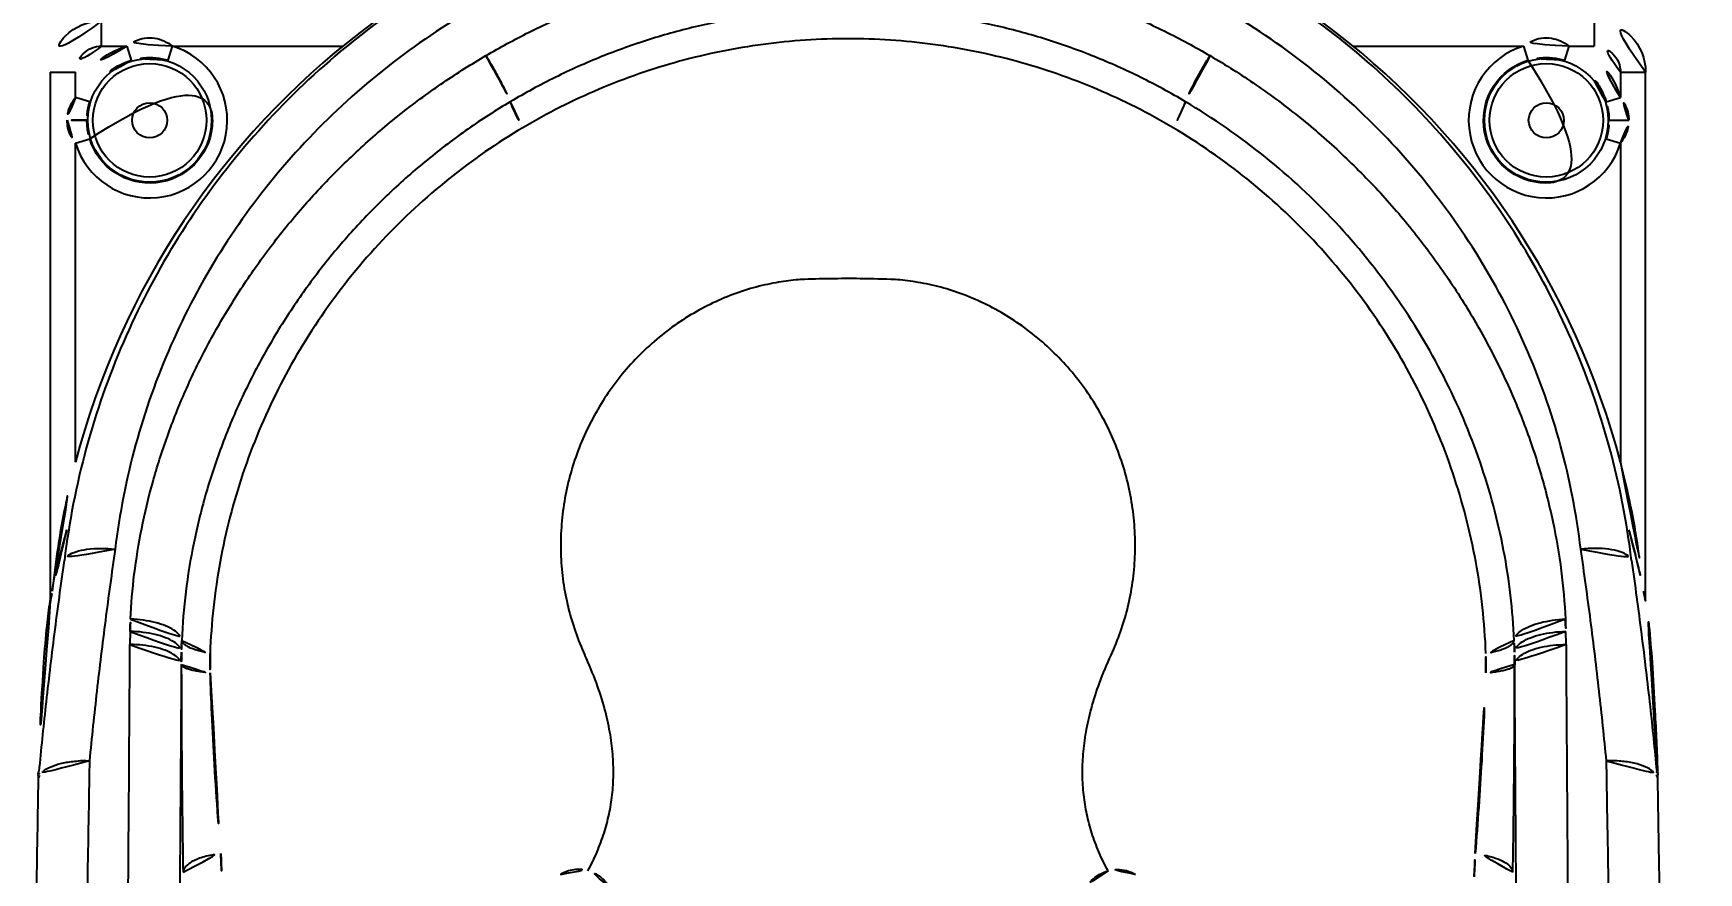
# Model space of a CAD drawing. Extents: x 16296660632 to 16296668616, y -37409619871 to -37409616241.
# Drawn here: x 16296666153.9 to 16296666478.2, y -37409617538.4 to -37409617374.9 of the extents above; entities that cross this region are included whole.
import ezdxf

# ---------------------------------------------------------------- set-up
doc = ezdxf.new("R2010")
doc.units = 0
doc.header["$LTSCALE"] = 10
doc.header["$MEASUREMENT"] = 0
doc.header["$PDMODE"] = 3
doc.header["$PDSIZE"] = -10
doc.layers.get('0').update_dxf_attribs({"linetype": 'CONTINUOUS'})
doc.layers.get('DEFPOINTS').update_dxf_attribs({"linetype": 'CONTINUOUS'})
doc.styles.get("Standard").update_dxf_attribs({"font": 'SYMBOL'})
doc.dimstyles.new('100hyun', dxfattribs={"dimtxt": 30, "dimasz": 20, "dimexe": 2, "dimexo": 10, "dimgap": 10, "dimtad": 1, "dimdec": 0, "dimrnd": 5, "dimtxsty": 'Standard', "dimcen": 2.5, "dimclrd": 5, "dimclre": 5, "dimadec": 0, "dimazin": 0, "dimtfac": 1, "dimtdec": 0, "dimtmove": 0, "dimatfit": 3, "dimfxl": 1.25, "dimlwd": 15, "dimlwe": 15, "dimarcsym": 0})

# ---------------------------------------------------------------- blocks, each defined once
blk = doc.blocks.new('*D15')
at = {"color": 5, "lineweight": 15, "transparency": 16777216}
for p, q in [((16296666322.53291, -37409617342.59803), (16296666754.99883, -37409617342.59803)), ((16296666752.99883, -37409617362.59803), (16296666752.99883, -37409618127.84608)), ((16296666742.99883, -37409618147.84608), (16296666750.99883, -37409618147.84608))]:
    blk.add_line(p, q, dxfattribs=at)
at = {"color": 5, "transparency": 16777216}
for points in [[(16296666749.6655, -37409617362.59803), (16296666756.33216, -37409617362.59803), (16296666752.99883, -37409617342.59803)], [(16296666749.6655, -37409618127.84608), (16296666756.33216, -37409618127.84608), (16296666752.99883, -37409618147.84608)]]:
    blk.add_solid(points, dxfattribs=at)
at = {"layer": 'DEFPOINTS', "color": 0, "transparency": 16777216}
for p in [(16296666312.53291, -37409617342.59803), (16296666752.99883, -37409618147.84608), (16296666752.99883, -37409618147.84608)]:
    blk.add_point(p, dxfattribs=at)
at = {"color": 0, "lineweight": 0, "transparency": 16777216, "insert": (16296666723.12759, -37409617745.22206), "char_height": 30, "attachment_point": 5, "rotation": 90}
blk.add_mtext('{\\f나눔고딕|b0|i0|c129|p50;805 이상}', dxfattribs=at)

msp = doc.modelspace()

# ---------------------------------------------------------------- linework, layer by layer
at = {"linetype": 'Continuous'}
for p, q in [((16296666167.179609, -37409617377.422943), (16296666167.179609, -37409617372.522926)), ((16296666457.88525, -37409617372.522926), (16296666457.88525, -37409617377.422943)), ((16296666167.17993, -37409617377.422943), (16296666172.084801, -37409617377.422943)), ((16296666172.0844, -37409617377.423111), (16296666172.93638, -37409617380.190781)), ((16296666180.128481, -37409617380.190781), (16296666180.980511, -37409617377.422943)), ((16296666180.980511, -37409617377.422943), (16296666214.14786, -37409617377.422943)), ((16296666410.91699, -37409617377.422943), (16296666444.084339, -37409617377.422943)), ((16296666444.084339, -37409617377.422943), (16296666444.93638, -37409617380.190788)), ((16296666452.128481, -37409617380.190788), (16296666452.980459, -37409617377.423103)), ((16296666452.98008, -37409617377.422943), (16296666457.885071, -37409617377.422943)), ((16296666157.18272, -37409617382.519829), (16296666157.18272, -37409617485.506607)), ((16296666157.18272, -37409617382.519829), (16296666162.08272, -37409617382.519829)), ((16296666162.082701, -37409617387.425079), (16296666162.082701, -37409617382.520233)), ((16296666462.982121, -37409617382.519859), (16296666462.982121, -37409617387.424889)), ((16296666462.98214, -37409617382.519829), (16296666467.882139, -37409617382.519829)), ((16296666467.882139, -37409617485.505608), (16296666467.882139, -37409617382.519829)), ((16296666164.850571, -37409617388.276604), (16296666162.082899, -37409617387.424606)), ((16296666460.214291, -37409617388.276581), (16296666462.98197, -37409617387.424629)), ((16296666460.74931, -37409617391.872643), (16296666464.60701, -37409617391.872643)), ((16296666162.08271, -37409617396.320717), (16296666164.850571, -37409617395.468689)), ((16296666162.082741, -37409617458.470299), (16296666162.082741, -37409617396.320778)), ((16296666460.214291, -37409617395.468697), (16296666462.98214, -37409617396.320732)), ((16296666462.98214, -37409617396.320732), (16296666462.98214, -37409617458.47036)), ((16296666172.722679, -37409617491.410767), (16296666172.684469, -37409617493.965858)), ((16296666452.38039, -37409617493.965858), (16296666452.34218, -37409617491.410767)), ((16296666182.680901, -37409617497.872131), (16296666182.697651, -37409617497.872131)), ((16296666442.36721, -37409617497.872063), (16296666442.383989, -37409617497.872063))]:
    msp.add_line(p, q, dxfattribs=at)
for centre, radius in [((16296666176.532431, -37409617391.872643), 12.049665), ((16296666176.532431, -37409617391.872643), 11.050978), ((16296666448.532431, -37409617391.872643), 12.049665), ((16296666448.532431, -37409617391.872643), 11.050978), ((16296666176.532431, -37409617391.872643), 3.431373), ((16296666448.532431, -37409617391.872643), 3.431373)]:
    msp.add_circle(centre, radius, dxfattribs=at)
for centre, radius, start, end in [((16296666312.532431, -37409617497.872643), 155.523812, 14.67579659, 165.32420341), ((16296666167.177759, -37409617382.51796), 9.994697, 89.98939955, 180.01049117), ((16296666457.88711, -37409617382.517967), 9.994697, 359.98950883, 90.01070974), ((16296666176.532431, -37409617391.872643), 15.118852, 197.11031368, 72.88992737), ((16296666176.532431, -37409617391.872643), 15.118664, 107.10837733, 162.89196816), ((16296666167.17808, -37409617382.51828), 5.095185, 89.97912694, 180.0218566), ((16296666448.532431, -37409617391.872643), 15.118852, 107.11007263, 342.89013626), ((16296666448.532431, -37409617391.872643), 15.118671, 17.10893171, 72.89151822), ((16296666457.886801, -37409617382.518303), 5.095177, 359.98251472, 90.0193431), ((16296666176.532431, -37409617391.872643), 12.222826, 107.10869067, 162.89196816), ((16296666176.532431, -37409617391.872643), 12.222826, 197.10848178, 72.89065849), ((16296666448.532431, -37409617391.872643), 12.222826, 107.10889956, 342.89148607), ((16296666448.532431, -37409617391.872643), 12.222826, 17.10848178, 72.89120488)]:
    msp.add_arc(centre, radius, start, end, dxfattribs=at)
for points, start_tangent, end_tangent in [([(16296666465.132021, -37409617477.571983), (16296666460.84272, -37409617455.593857), (16296666453.43173, -37409617434.587479), (16296666443.071119, -37409617414.920723), (16296666429.77932, -37409617396.735931), (16296666413.71105, -37409617380.471977), (16296666395.993299, -37409617367.15094), (16296666376.148529, -37409617356.335907), (16296666355.01243, -37409617348.565277), (16296666333.092831, -37409617343.974854), (16296666310.80405, -37409617342.607697), (16296666288.63612, -37409617344.460854), (16296666266.90781, -37409617349.503014), (16296666246.068439, -37409617357.661682), (16296666226.74155, -37409617368.682747), (16296666209.545799, -37409617382.073021), (16296666194.134279, -37409617398.105743), (16296666181.38625, -37409617415.90316), (16296666171.41799, -37409617435.081863), (16296666164.191401, -37409617455.706871), (16296666159.932949, -37409617477.571007)], (-0.1190130325, 0.9928926921), (-0.1190193249, -0.9928919379)), ([(16296666455.25279, -37409617475.407562), (16296666451.306669, -37409617455.171494), (16296666444.44821, -37409617435.808403), (16296666434.84762, -37409617417.683731), (16296666422.761669, -37409617401.195824), (16296666408.273741, -37409617386.475121), (16296666391.69433, -37409617373.916031), (16296666373.41114, -37409617363.845833), (16296666353.812771, -37409617356.491379), (16296666333.356609, -37409617352.024872), (16296666312.45759, -37409617350.532539), (16296666291.57365, -37409617352.044327), (16296666271.16074, -37409617356.518356), (16296666251.62604, -37409617363.858566), (16296666233.408199, -37409617373.891579), (16296666216.878429, -37409617386.398468), (16296666202.4118, -37409617401.068237), (16296666190.31826, -37409617417.522858), (16296666180.68729, -37409617435.647858), (16296666173.788309, -37409617455.061432), (16296666169.81218, -37409617475.406631)], (-0.1196576432, 0.9928152136), (-0.1200410116, -0.9927689336)), ([(16296666242.01339, -37409617379.277351), (16296666250.417379, -37409617374.729446), (16296666259.140961, -37409617370.745613), (16296666268.503771, -37409617367.235008), (16296666278.021379, -37409617364.421257), (16296666287.636339, -37409617362.306976), (16296666297.19471, -37409617360.900307), (16296666307.046579, -37409617360.155182), (16296666316.987949, -37409617360.118111), (16296666326.84387, -37409617360.789543), (16296666336.725189, -37409617362.180168), (16296666346.398279, -37409617364.256866), (16296666355.93787, -37409617367.02803), (16296666365.112, -37409617370.410713), (16296666374.25325, -37409617374.53373), (16296666383.051479, -37409617379.277359)], (0.8628918431, 0.5053886298), (0.8629018723, -0.5053715057)), ([(16296666378.29384, -37409617388.259689), (16296666369.53648, -37409617383.512306), (16296666360.486549, -37409617379.466087), (16296666351.18305, -37409617376.132912), (16296666341.683109, -37409617373.528839), (16296666332.041809, -37409617371.663834), (16296666322.303671, -37409617370.542572), (16296666312.516661, -37409617370.169182), (16296666302.729879, -37409617370.544983), (16296666292.99103, -37409617371.66877), (16296666283.34877, -37409617373.536537), (16296666273.854891, -37409617376.141411), (16296666264.560381, -37409617379.473297), (16296666255.511419, -37409617383.520691), (16296666246.771021, -37409617388.259689)], (-0.8602835756, 0.5098158192), (-0.8602843713, -0.5098144765)), ([(16296666180.980511, -37409617377.422943), (16296666179.31381, -37409617376.423729), (16296666177.53203, -37409617375.877617), (16296666175.546419, -37409617375.87439), (16296666173.747629, -37409617376.422798), (16296666172.084339, -37409617377.422943)], (-0.7986787983, 0.6017575734), (-0.7986340257, -0.6018169929)), ([(16296666312.532431, -37409617375.978073), (16296666296.01528, -37409617377.080406), (16296666279.748779, -37409617380.378082), (16296666264.047729, -37409617385.820961), (16296666249.201191, -37409617393.316383)], (-0.9999999887, -0.0001500888), (-0.8603163735, -0.5097604708)), ([(16296666375.86367, -37409617393.316383), (16296666361.017059, -37409617385.82093), (16296666345.31599, -37409617380.378059), (16296666329.04958, -37409617377.080406), (16296666312.532431, -37409617375.978073)], (-0.860316354, 0.5097605036), (-0.9999999887, 0.0001501768)), ([(16296666452.980511, -37409617377.422943), (16296666451.31739, -37409617376.423622), (16296666449.54471, -37409617375.881477), (16296666447.529579, -37409617375.877502), (16296666445.73431, -37409617376.429237), (16296666444.084339, -37409617377.422943)], (-0.7982041561, 0.6023870227), (-0.798753882, -0.6016579061)), ([(16296666172.80736, -37409617489.022926), (16296666173.54438, -37409617480.291107), (16296666174.979639, -37409617471.3759), (16296666177.1264, -37409617462.383034), (16296666179.9769, -37409617453.417702), (16296666183.510651, -37409617444.569778), (16296666187.72821, -37409617435.861282), (16296666192.636, -37409617427.320618), (16296666198.205351, -37409617419.036613), (16296666204.33461, -37409617411.167313), (16296666210.944799, -37409617403.792137), (16296666218.107849, -37409617396.83004), (16296666225.770201, -37409617390.352524), (16296666233.7798, -37409617384.482803), (16296666242.01339, -37409617379.277351)], (0.0448451812, 0.9989939488), (0.8636408107, 0.504107677)), ([(16296666180.128321, -37409617380.190727), (16296666177.772051, -37409617379.717232), (16296666175.293051, -37409617379.717216), (16296666172.93664, -37409617380.190697)], (-0.9565553262, 0.2915508668), (-0.9565598104, -0.2915361539)), ([(16296666242.013439, -37409617379.277321), (16296666243.481079, -37409617381.70401), (16296666244.820749, -37409617384.113342), (16296666245.95513, -37409617386.369797), (16296666246.770969, -37409617388.259567)], (0.5332190528, -0.8459772111), (0.3562099733, -0.9344059369)), ([(16296666383.05155, -37409617379.277397), (16296666381.590019, -37409617381.693466), (16296666380.245899, -37409617384.110092), (16296666379.109209, -37409617386.370949), (16296666378.293819, -37409617388.259697)], (-0.5332356973, -0.8459667199), (-0.3562148957, -0.9344040604)), ([(16296666383.051479, -37409617379.277359), (16296666391.99465, -37409617384.96907), (16296666400.581141, -37409617391.377518), (16296666408.69582, -37409617398.433144), (16296666416.21986, -37409617406.026039), (16296666423.2043, -37409617414.209137), (16296666429.53026, -37409617422.852783), (16296666435.14295, -37409617431.870567), (16296666440.0051, -37409617441.184753), (16296666444.07688, -37409617450.690872), (16296666447.34157, -37409617460.30497), (16296666449.797199, -37409617469.974907), (16296666451.43272, -37409617479.589844), (16296666452.257509, -37409617489.022911)], (0.8633622839, -0.5045845487), (0.0448470854, -0.9989938633)), ([(16296666452.128229, -37409617380.190697), (16296666449.77199, -37409617379.717216), (16296666447.29299, -37409617379.717216), (16296666444.9366, -37409617380.190712)], (-0.9565573471, 0.2915442362), (-0.9565580899, -0.2915417992)), ([(16296666162.08272, -37409617387.424568), (16296666161.1917, -37409617388.859383), (16296666160.64468, -37409617390.341499), (16296666160.457861, -37409617391.872643)], (-0.6027337766, -0.7979423504), (-0.0002576853, -0.9999999668)), ([(16296666164.850451, -37409617388.276962), (16296666164.555479, -37409617389.441231), (16296666164.375469, -37409617390.648827), (16296666164.315531, -37409617391.872643)], (-0.2934280279, -0.9559811674), (0.0006747087, -0.9999997724)), ([(16296666246.771021, -37409617388.259697), (16296666238.501881, -37409617393.587357), (16296666230.62602, -37409617399.541008), (16296666223.184231, -37409617406.098152), (16296666216.23962, -37409617413.210007), (16296666209.82744, -37409617420.848312), (16296666204.001829, -37409617428.956291), (16296666198.809931, -37409617437.474167), (16296666194.297119, -37409617446.327744), (16296666190.4932, -37409617455.455032), (16296666187.426991, -37409617464.775887), (16296666185.11688, -37409617474.21447), (16296666183.571251, -37409617483.701958), (16296666182.792339, -37409617493.16433)], (-0.8602841058, -0.5098149245), (-0.0420989234, -0.9991134473)), ([(16296666246.771021, -37409617388.259689), (16296666247.37565, -37409617389.702362), (16296666248.198151, -37409617391.414619), (16296666249.201191, -37409617393.316383)], (0.3536102107, -0.9353928688), (0.4808259026, -0.8768160876)), ([(16296666378.29384, -37409617388.259697), (16296666377.69039, -37409617389.699753), (16296666376.867121, -37409617391.41378), (16296666375.863661, -37409617393.316383)], (-0.3536123158, -0.9353920729), (-0.4808271933, -0.8768153798)), ([(16296666442.27253, -37409617493.164337), (16296666440.230261, -37409617475.644508), (16296666435.625151, -37409617458.394051), (16296666428.54916, -37409617441.766281), (16296666419.114611, -37409617426.098228), (16296666407.463711, -37409617411.728859), (16296666393.780729, -37409617399.006851), (16296666378.29384, -37409617388.259697)], (-0.0420918542, 0.9991137452), (-0.860098803, 0.5101274832)), ([(16296666460.749319, -37409617391.872643), (16296666460.68939, -37409617390.649063), (16296666460.50942, -37409617389.441513), (16296666460.214399, -37409617388.276947)], (0.0006465138, 0.999999791), (-0.2934206647, 0.9559834274)), ([(16296666464.607, -37409617391.872643), (16296666464.39719, -37409617390.239342), (16296666463.815929, -37409617388.745506), (16296666462.98214, -37409617387.424477)], (0.0003349516, 0.9999999439), (-0.6026875821, 0.7979772418)), ([(16296666160.457861, -37409617391.872643), (16296666160.625561, -37409617393.322594), (16296666161.18206, -37409617394.868301), (16296666162.08272, -37409617396.320763)], (-0.0003349453, -0.9999999439), (0.6026876816, -0.7979771666)), ([(16296666164.31554, -37409617391.872643), (16296666164.06214, -37409617391.872627), (16296666163.449631, -37409617391.872612), (16296666162.56225, -37409617391.872612), (16296666161.51856, -37409617391.872627), (16296666160.45785, -37409617391.872643)], (-0.9999998931, 0.0004623022), (-0.9999999996, -0.0000265383)), ([(16296666164.315531, -37409617391.872643), (16296666164.375469, -37409617393.096237), (16296666164.555441, -37409617394.303787), (16296666164.85046, -37409617395.468353)], (-0.0006465174, -0.999999791), (0.293420779, -0.9559833923)), ([(16296666249.201191, -37409617393.316383), (16296666234.8011, -37409617403.271896), (16296666221.85479, -37409617415.240952), (16296666210.612181, -37409617429.097862), (16296666201.512621, -37409617444.330788), (16296666194.7052, -37409617460.621918), (16296666190.248819, -37409617477.878853), (16296666188.297689, -37409617495.684723)], (-0.8601903961, -0.5099730213), (-0.0370730433, -0.9993125584)), ([(16296666436.76717, -37409617495.684723), (16296666434.80056, -37409617477.824188), (16296666430.315411, -37409617460.523399), (16296666423.44602, -37409617444.122467), (16296666414.32741, -37409617428.930092), (16296666403.17082, -37409617415.231033), (16296666390.257919, -37409617403.283043), (16296666375.86367, -37409617393.316383)], (-0.0373703977, 0.9993014827), (-0.8597939954, 0.5106410535)), ([(16296666460.21438, -37409617395.468407), (16296666460.509371, -37409617394.304077), (16296666460.689369, -37409617393.096497), (16296666460.749319, -37409617391.872643)], (0.2934369461, 0.95597843), (-0.0006678052, 0.999999777)), ([(16296666462.98214, -37409617396.320732), (16296666463.87845, -37409617394.876671), (16296666464.430799, -37409617393.360046), (16296666464.607, -37409617391.872643)], (0.6018943347, 0.7985757383), (0.0000290779, 0.9999999996)), ([(16296666303.312731, -37409617422.890831), (16296666299.528641, -37409617423.320396), (16296666295.24515, -37409617424.190231), (16296666290.6929, -37409617425.580872), (16296666286.216801, -37409617427.448936), (16296666281.88817, -37409617429.778877), (16296666277.75812, -37409617432.552757), (16296666273.84894, -37409617435.77269), (16296666270.240391, -37409617439.389503), (16296666266.978849, -37409617443.366737), (16296666264.121519, -37409617447.637177), (16296666261.69272, -37409617452.160629), (16296666259.720369, -37409617456.880074), (16296666258.221889, -37409617461.739937), (16296666257.20236, -37409617466.717827), (16296666256.673321, -37409617471.759003), (16296666256.639111, -37409617476.791679), (16296666257.09499, -37409617481.789482), (16296666258.03566, -37409617486.703529), (16296666259.441589, -37409617491.464149), (16296666261.27939, -37409617496.004372)], (-0.9982509245, -0.0591193003), (0.4206022667, -0.907245134)), ([(16296666321.751989, -37409617422.890648), (16296666314.92519, -37409617422.716583), (16296666303.312771, -37409617422.890678)], (-0.9991798722, 0.0404917636), (-0.9991800136, -0.0404882761)), ([(16296666363.78546, -37409617496.004372), (16296666365.624399, -37409617491.459747), (16296666367.02536, -37409617486.717056), (16296666367.963659, -37409617481.829773), (16296666368.422621, -37409617476.852676), (16296666368.395041, -37409617471.832359), (16296666367.875099, -37409617466.803322), (16296666366.862329, -37409617461.81797), (16296666365.360439, -37409617456.925774), (16296666363.390659, -37409617452.200844), (16296666360.98959, -37409617447.715317), (16296666358.157431, -37409617443.464157), (16296666354.916759, -37409617439.492538), (16296666351.330219, -37409617435.877617), (16296666347.44453, -37409617432.656387), (16296666343.34161, -37409617429.879372), (16296666339.031601, -37409617427.537437), (16296666334.576509, -37409617425.655647), (16296666330.03479, -37409617424.245483), (16296666325.640751, -37409617423.337257), (16296666321.752001, -37409617422.890762)], (0.4200942977, 0.9074804577), (-0.9982481381, 0.059166331)), ([(16296666462.98214, -37409617458.47036), (16296666464.952221, -37409617466.874428), (16296666466.44277, -37409617475.255737), (16296666467.50156, -37409617483.558533)], (0.2533520844, -0.9673741372), (0.1002984501, -0.9949573965)), ([(16296666157.5632, -37409617483.559486), (16296666158.62059, -37409617475.265869), (16296666160.110809, -37409617466.884003), (16296666162.08272, -37409617458.47036)], (0.1002942211, 0.9949578228), (0.2533520844, 0.9673741372)), ([(16296666160.43174, -37409617471.615356), (16296666159.374599, -37409617475.550179), (16296666158.417879, -37409617479.531319), (16296666157.563231, -37409617483.559196)], (-0.2724827274, -0.9621606744), (-0.1946136848, -0.980879969)), ([(16296666464.633209, -37409617471.61525), (16296666465.696461, -37409617475.5737), (16296666466.65251, -37409617479.554863), (16296666467.501551, -37409617483.558411)], (0.2724814119, -0.9621610469), (0.1946196321, -0.980878789)), ([(16296666169.814581, -37409617475.409348), (16296666166.943689, -37409617475.243813), (16296666164.32478, -37409617475.408119), (16296666162.173389, -37409617475.886971), (16296666160.669519, -37409617476.640297), (16296666159.94195, -37409617477.60585)], (-0.9937512377, 0.1116175508), (-0.2853442658, -0.9584250884)), ([(16296666455.25317, -37409617475.410713), (16296666458.121361, -37409617475.244797), (16296666460.740219, -37409617475.408691), (16296666462.89156, -37409617475.887413), (16296666464.395411, -37409617476.640877), (16296666465.12302, -37409617477.606827)], (0.9936224112, 0.1127586093), (0.2853605125, -0.9584202512)), ([(16296666155.02898, -37409617518.679321), (16296666156.328871, -37409617505.999359), (16296666158.00555, -37409617491.914833), (16296666159.94109, -37409617477.605713)], (0.0938498093, 0.9955863666), (0.141547863, 0.989931413)), ([(16296666159.9331, -37409617477.571037), (16296666159.930679, -37409617477.61042)], (-0.0614299854, -0.998111395), (0.3756518727, -0.9267608486)), ([(16296666169.81218, -37409617475.406631), (16296666167.904591, -37409617489.266571), (16296666166.23661, -37409617503.015518), (16296666164.80838, -37409617516.644257)], (-0.1441727331, -0.9895525368), (-0.0959796253, -0.9953832988)), ([(16296666460.256491, -37409617516.644669), (16296666458.82827, -37409617503.01609), (16296666457.16033, -37409617489.267326), (16296666455.25279, -37409617475.407562)], (-0.0959808201, 0.9953831836), (-0.1441696828, 0.9895529812)), ([(16296666465.12302, -37409617477.606827), (16296666465.13187, -37409617477.571999)], (0.2841693072, -0.9587741156), (-0.0614248223, 0.9981117128)), ([(16296666465.12389, -37409617477.606697), (16296666467.059361, -37409617491.915466), (16296666468.735979, -37409617505.999817), (16296666470.03492, -37409617518.669823)], (0.1415453817, -0.9899317678), (0.0938617275, -0.995585243)), ([(16296666157.185141, -37409617485.523148), (16296666157.19393, -37409617485.481049), (16296666157.250231, -37409617485.191162), (16296666157.336109, -37409617484.74691), (16296666157.44187, -37409617484.193024), (16296666157.5632, -37409617483.559486)], (0.9867602929, -0.1621854626), (0.1878765397, 0.9821926521)), ([(16296666467.50156, -37409617483.558533), (16296666467.62187, -37409617484.186623), (16296666467.72707, -37409617484.738121), (16296666467.813379, -37409617485.184151), (16296666467.870489, -37409617485.47847), (16296666467.87974, -37409617485.522873)], (0.1878763466, -0.982192689), (0.9888479298, 0.1489287474)), ([(16296666157.185699, -37409617485.519791), (16296666156.54941, -37409617490.240936), (16296666155.939529, -37409617497.401573), (16296666155.370701, -37409617506.937408), (16296666154.851601, -37409617518.652122)], (-0.1791821437, -0.9838159174), (-0.0385275736, -0.9992575374)), ([(16296666470.21327, -37409617518.652733), (16296666469.69416, -37409617506.93074), (16296666469.12401, -37409617497.383003), (16296666468.515249, -37409617490.244003), (16296666467.87916, -37409617485.519333)], (-0.0385268484, 0.9992575654), (-0.17916889, 0.9838183312)), ([(16296666172.722679, -37409617491.410759), (16296666175.273899, -37409617491.592537), (16296666177.581341, -37409617492.004387), (16296666179.61882, -37409617492.634827), (16296666181.246849, -37409617493.459488), (16296666182.31188, -37409617494.422607), (16296666182.71843, -37409617495.467422)], (0.9997947503, -0.0202597471), (0.048394341, -0.9988283074)), ([(16296666172.722679, -37409617491.410767), (16296666172.745081, -37409617490.615059), (16296666172.77331, -37409617489.819099), (16296666172.80736, -37409617489.022926)], (0.0244955225, 0.9996999397), (0.0463700963, 0.9989243286)), ([(16296666172.807369, -37409617489.022743), (16296666175.330111, -37409617489.246147), (16296666177.61685, -37409617489.689133), (16296666179.64172, -37409617490.340172), (16296666181.26964, -37409617491.17363), (16296666182.351089, -37409617492.133667), (16296666182.792351, -37409617493.164253)], (0.9992593103, -0.0384815638), (0.0913448347, -0.9958193216)), ([(16296666452.2575, -37409617489.022873), (16296666449.7264, -37409617489.24749), (16296666447.36367, -37409617489.710854), (16296666445.320499, -37409617490.382446), (16296666443.728029, -37409617491.218887), (16296666442.689251, -37409617492.166458), (16296666442.272791, -37409617493.164459)], (-0.999258786, -0.0384951769), (-0.0912926657, -0.9958241055)), ([(16296666452.34218, -37409617491.410767), (16296666449.790951, -37409617491.592537), (16296666447.483521, -37409617492.004387), (16296666445.44603, -37409617492.634827), (16296666443.818001, -37409617493.459488), (16296666442.75297, -37409617494.4226), (16296666442.34642, -37409617495.467407)], (-0.9997947737, -0.0202585895), (-0.0483957201, -0.9988282406)), ([(16296666452.257509, -37409617489.022911), (16296666452.29155, -37409617489.819092), (16296666452.31978, -37409617490.615051), (16296666452.34218, -37409617491.410767)], (0.0463568889, -0.9989249415), (0.0245004046, -0.99969982)), ([(16296666172.13822, -37409617567.674751), (16296666172.347601, -37409617543.472054), (16296666172.529671, -37409617518.890663), (16296666172.684469, -37409617493.965858)], (0.0092868998, 0.9999568758), (0.0056248055, 0.9999841807)), ([(16296666172.684469, -37409617493.965858), (16296666175.224119, -37409617494.107681), (16296666177.524099, -37409617494.483589), (16296666179.55736, -37409617495.082497), (16296666181.186211, -37409617495.882393), (16296666182.258961, -37409617496.830406), (16296666182.68088, -37409617497.871788)], (0.9999890671, -0.0046760663), (0.0662452327, -0.997803372)), ([(16296666182.79212, -37409617493.164337), (16296666182.76306, -37409617493.911659), (16296666182.738449, -37409617494.674507), (16296666182.71843, -37409617495.467407)], (-0.0420706116, -0.9991146399), (-0.0215753137, -0.9997672258)), ([(16296666182.79213, -37409617493.16436), (16296666182.911249, -37409617493.490829), (16296666183.177259, -37409617493.823967), (16296666183.65292, -37409617494.194847), (16296666184.30929, -37409617494.554092), (16296666185.131821, -37409617494.890846), (16296666186.092819, -37409617495.196083), (16296666187.160231, -37409617495.462082), (16296666188.29882, -37409617495.684914)], (0.1482971523, -0.988942847), (0.9854845854, -0.1697649313)), ([(16296666442.272739, -37409617493.164337), (16296666442.15361, -37409617493.490837), (16296666441.8876, -37409617493.823982), (16296666441.41194, -37409617494.194862), (16296666440.755569, -37409617494.554092), (16296666439.933029, -37409617494.890846), (16296666438.97204, -37409617495.196091), (16296666437.904631, -37409617495.46209), (16296666436.76717, -37409617495.684723)], (-0.1482598062, -0.9889484465), (-0.9854774559, -0.1698063129)), ([(16296666442.34643, -37409617495.467407), (16296666442.327049, -37409617494.69651), (16296666442.30241, -37409617493.928818), (16296666442.272739, -37409617493.164337)], (-0.0215832591, 0.9997670543), (-0.0420742348, 0.9991144873)), ([(16296666452.380369, -37409617493.965858), (16296666449.840139, -37409617494.10775), (16296666447.54052, -37409617494.483643), (16296666445.50746, -37409617495.08252), (16296666443.878599, -37409617495.882423), (16296666442.805849, -37409617496.83046), (16296666442.383881, -37409617497.873306)], (-0.9999890641, -0.0046767252), (-0.0652863786, -0.9978665686)), ([(16296666452.38039, -37409617493.965858), (16296666452.535151, -37409617518.890678), (16296666452.71723, -37409617543.472031), (16296666452.92664, -37409617567.67453)], (0.0056223856, -0.9999841943), (0.0092893871, -0.9999568527)), ([(16296666182.680901, -37409617497.872131), (16296666182.525471, -37409617523.222641), (16296666182.3433, -37409617548.132607), (16296666182.13463, -37409617572.568199)], (-0.0055476619, -0.9999846116), (-0.0091642781, -0.9999580071)), ([(16296666182.718679, -37409617495.467407), (16296666182.701111, -37409617496.268929), (16296666182.688511, -37409617497.070419), (16296666182.68088, -37409617497.871857)], (-0.025018856, -0.9996869794), (-0.0064231141, -0.9999793716)), ([(16296666182.71843, -37409617495.467407), (16296666182.70598, -37409617496.292191), (16296666182.69923, -37409617497.088547), (16296666182.697651, -37409617497.871696)], (-0.0184666226, -0.9998294774), (0.001173783, -0.9999993111)), ([(16296666182.697651, -37409617497.871696), (16296666182.82032, -37409617498.116386), (16296666182.949369, -37409617498.23967), (16296666183.125151, -37409617498.362427), (16296666183.61816, -37409617498.602829), (16296666184.291121, -37409617498.830292), (16296666185.128969, -37409617499.037811), (16296666186.103609, -37409617499.219971), (16296666187.18265, -37409617499.372383), (16296666188.32958, -37409617499.493217)], (0.1424402281, -0.9898034054), (0.9960115679, -0.0892241932)), ([(16296666182.697651, -37409617497.872131), (16296666182.724039, -37409617507.462418), (16296666182.79285, -37409617517.871513), (16296666182.898479, -37409617528.017609), (16296666183.04521, -37409617538.305542)], (0.0008075765, -0.9999996739), (0.016320043, -0.9998668192)), ([(16296666188.29763, -37409617495.688461), (16296666188.28784, -37409617496.632492), (16296666188.307461, -37409617498.706192), (16296666188.329611, -37409617499.49411)], (-0.0166251333, -0.9998617929), (0.0331767589, -0.9994494998)), ([(16296666261.88582, -37409617538.022369), (16296666263.666599, -37409617534.361191), (16296666265.03042, -37409617530.692558), (16296666266.004511, -37409617527.002708), (16296666266.60935, -37409617523.260368), (16296666266.853201, -37409617519.356522), (16296666266.71563, -37409617515.322571), (16296666266.15979, -37409617511.020866), (16296666265.132179, -37409617506.436897), (16296666263.53677, -37409617501.440453), (16296666261.279369, -37409617496.004341)], (0.4782661047, 0.8782149698), (-0.4184832565, 0.9082245119)), ([(16296666363.178961, -37409617538.022392), (16296666361.39027, -37409617534.342461), (16296666360.032049, -37409617530.684914), (16296666359.05884, -37409617526.995377), (16296666358.452999, -37409617523.237602), (16296666358.21171, -37409617519.356956), (16296666358.34927, -37409617515.322594), (16296666358.90411, -37409617511.026543), (16296666359.934191, -37409617506.431442), (16296666361.52219, -37409617501.456573), (16296666363.78546, -37409617496.004372)], (-0.4771156743, 0.8788405051), (0.4156375559, 0.9095303305)), ([(16296666436.73531, -37409617499.492416), (16296666436.762871, -37409617498.449654), (16296666436.7764, -37409617496.506126), (16296666436.767229, -37409617495.688553)], (0.0331529922, 0.9994502885), (-0.0166243128, 0.9998618066)), ([(16296666442.367201, -37409617497.871696), (16296666442.24453, -37409617498.116386), (16296666442.11549, -37409617498.23967), (16296666441.939699, -37409617498.362427), (16296666441.44669, -37409617498.602829), (16296666440.773741, -37409617498.830292), (16296666439.93589, -37409617499.037811), (16296666438.96125, -37409617499.219971), (16296666437.88221, -37409617499.372383), (16296666436.73505, -37409617499.49324)], (-0.1424498019, -0.9898020277), (-0.9960120774, -0.0892185055)), ([(16296666442.01964, -37409617538.305557), (16296666442.1668, -37409617527.981621), (16296666442.27212, -37409617517.858513), (16296666442.340851, -37409617507.453697), (16296666442.36721, -37409617497.872063)], (0.0162874927, 0.99986735), (0.000803905, 0.9999996769)), ([(16296666442.367201, -37409617497.871696), (16296666442.36574, -37409617497.111923), (16296666442.358761, -37409617496.281471), (16296666442.34643, -37409617495.467407)], (0.0011554046, 0.9999993325), (-0.0184756426, 0.9998293107)), ([(16296666442.38398, -37409617497.871857), (16296666442.37635, -37409617497.070427), (16296666442.36375, -37409617496.268944), (16296666442.34618, -37409617495.467422)], (-0.0064230769, 0.9999793718), (-0.0250188114, 0.9996869805)), ([(16296666442.930241, -37409617572.567886), (16296666442.721531, -37409617548.133179), (16296666442.539351, -37409617523.22319), (16296666442.383989, -37409617497.872063)], (-0.0091642778, 0.9999580071), (-0.0055476667, 0.9999846116)), ([(16296666188.329559, -37409617499.49411), (16296666188.639561, -37409617507.379623), (16296666189.15933, -37409617517.357697), (16296666189.83017, -37409617527.605782), (16296666190.37381, -37409617534.688843)], (0.0331807645, -0.9994493668), (0.0812044308, -0.9966974668)), ([(16296666434.69101, -37409617534.688843), (16296666435.375191, -37409617525.621803), (16296666435.948219, -37409617516.626129), (16296666436.40407, -37409617507.826721), (16296666436.73534, -37409617499.492416)], (0.0856232316, 0.9963275878), (0.03462915, 0.9994002311)), ([(16296666164.808439, -37409617516.64286), (16296666161.989731, -37409617516.688858), (16296666159.40785, -37409617517.077881), (16296666157.26207, -37409617517.773468), (16296666155.724791, -37409617518.724991), (16296666155.09948, -37409617519.466843)], (-0.9790629274, 0.2035578153), (-0.5072214129, -0.8618157798)), ([(16296666164.808411, -37409617516.644257), (16296666164.733061, -37409617521.116249), (16296666163.86911, -37409617567.674599)], (-0.0167076533, -0.9998604174), (-0.020157493, -0.9997968171)), ([(16296666460.25362, -37409617516.643623), (16296666463.07333, -37409617516.689133), (16296666465.657169, -37409617517.076599), (16296666467.8034, -37409617517.773712), (16296666469.34144, -37409617518.72493), (16296666469.96628, -37409617519.467361)], (0.9989476521, 0.0458648917), (0.5065503785, -0.8622103653)), ([(16296666461.195789, -37409617567.674622), (16296666460.866249, -37409617550.838608), (16296666460.553129, -37409617533.824638), (16296666460.256491, -37409617516.644669)], (-0.0201638572, 0.9997966888), (-0.0167038392, 0.9998604811)), ([(16296666154.824631, -37409617519.853073), (16296666154.7346, -37409617525.276207), (16296666153.871149, -37409617572.429817)], (-0.016433165, -0.9998649664), (-0.0198940492, -0.9998020938)), ([(16296666154.919279, -37409617519.853577), (16296666154.873199, -37409617519.918694), (16296666154.84664, -37409617519.819221), (16296666154.83502, -37409617519.619034), (16296666154.83338, -37409617519.348473), (16296666154.83486, -37409617519.228607)], (-0.3283101524, -0.9445699783), (0.0161062063, 0.9998702866)), ([(16296666154.83486, -37409617519.228607), (16296666154.839331, -37409617519.023209), (16296666154.846649, -37409617518.786552)], (0.0161062063, 0.9998702866), (0.034815355, 0.9993937618)), ([(16296666154.846649, -37409617518.786552), (16296666154.8512, -37409617518.662292)], (0.0348153551, 0.9993937618), (0.0382589521, 0.9992678583)), ([(16296666154.919109, -37409617519.85463), (16296666154.976139, -37409617519.242142)], (0.0922969662, 0.9957315251), (0.0931075993, 0.9956560525)), ([(16296666155.09948, -37409617519.466843), (16296666154.919279, -37409617519.853577)], (-0.5072214129, -0.8618157798), (-0.3268591964, -0.9450730478)), ([(16296666154.976139, -37409617519.242142), (16296666155.02898, -37409617518.679321)], (0.0931075992, 0.9956560525), (0.0938498093, 0.9955863666)), ([(16296666469.96628, -37409617519.467361), (16296666470.146509, -37409617519.855011)], (0.5065503786, -0.8622103653), (0.325994347, -0.9453717183)), ([(16296666470.03492, -37409617518.669823), (16296666470.08964, -37409617519.252678)], (0.0938617275, -0.995585243), (0.0930931064, -0.9956574077)), ([(16296666470.08964, -37409617519.252678), (16296666470.14572, -37409617519.855042)], (0.0930931065, -0.9956574077), (0.092295871, -0.9957316266)), ([(16296666470.23033, -37409617519.239693), (16296666470.23172, -37409617519.350449), (16296666470.23024, -37409617519.618469), (16296666470.21888, -37409617519.820717), (16296666470.19256, -37409617519.919968), (16296666470.146469, -37409617519.854889)], (0.0162141955, -0.9998685413), (-0.3274582635, 0.9448656442)), ([(16296666470.213671, -37409617518.662941), (16296666470.225599, -37409617519.025597), (16296666470.23033, -37409617519.239693)], (0.0382645273, -0.9992676448), (0.0162141956, -0.9998685413)), ([(16296666471.19381, -37409617572.426727), (16296666470.855539, -37409617554.896751), (16296666470.519791, -37409617536.334961), (16296666470.240379, -37409617519.853462)], (-0.0198951085, 0.9998020727), (-0.0164294167, 0.999865028)), ([(16296666183.045219, -37409617538.305557), (16296666183.195629, -37409617537.736923), (16296666183.593349, -37409617537.15921), (16296666184.25028, -37409617536.594368), (16296666185.15134, -37409617536.066429), (16296666186.268721, -37409617535.598297), (16296666187.55076, -37409617535.206284), (16296666188.939251, -37409617534.902519), (16296666190.37384, -37409617534.688957)], (0.0591341497, 0.998250045), (0.9931856781, 0.1165427335)), ([(16296666190.37385, -37409617534.689003), (16296666190.443171, -37409617536.185699), (16296666190.512381, -37409617537.695953), (16296666190.58147, -37409617539.219177)], (0.046515733, -0.9989175575), (0.0450751228, -0.9989836001)), ([(16296666434.483391, -37409617539.219147), (16296666434.55225, -37409617537.701576), (16296666434.61846, -37409617536.257828), (16296666434.691, -37409617534.689003)], (0.0450830385, 0.9989832429), (0.0464399316, 0.9989210843)), ([(16296666442.01973, -37409617538.305557), (16296666441.639521, -37409617537.360359), (16296666440.66444, -37409617536.491653), (16296666439.12594, -37409617535.721039), (16296666437.094601, -37409617535.10302), (16296666434.691, -37409617534.689003)], (-0.0591876942, 0.9982468717), (-0.9931860617, 0.1165394644)), ([(16296666256.540621, -37409617538.728493), (16296666257.785721, -37409617538.15863), (16296666259.11479, -37409617537.836258), (16296666260.480169, -37409617537.785263), (16296666261.88582, -37409617538.022369)], (0.8680517089, 0.4964737966), (0.9649483393, -0.2624399026)), ([(16296666266.23303, -37409617541.36161), (16296666265.073339, -37409617539.885231), (16296666263.60244, -37409617538.757332), (16296666261.88583, -37409617538.022392)], (-0.5144407503, 0.8575259264), (-0.9613984057, 0.2751601453)), ([(16296666363.179079, -37409617538.022369), (16296666361.46913, -37409617538.75576), (16296666359.98756, -37409617539.891457), (16296666358.83182, -37409617541.361603)], (-0.9610707221, -0.2763024922), (-0.5150586763, -0.8571549218)), ([(16296666368.52425, -37409617538.728508), (16296666366.773199, -37409617538.001228), (16296666364.97509, -37409617537.770012), (16296666363.17907, -37409617538.022369)], (-0.8614826885, 0.5077869409), (-0.963628408, -0.2672457506))]:
    msp.add_spline(points, degree=3, dxfattribs=dict(at, start_tangent=start_tangent, end_tangent=end_tangent))

# ---------------------------------------------------------------- dimensions: what is measured, and where the dimension line sits
at = {"lineweight": 0}
dim = msp.add_linear_dim(base=(16296666752.998831, -37409618147.846077), p1=(16296666312.532909, -37409617342.59803), p2=(16296666752.998831, -37409618147.846077), angle=90, text='{\\f나눔고딕|b0|i0|c129|p50;805 이상}', dimstyle='100hyun', dxfattribs=at)
dim.commit()
dim.dimension.update_dxf_attribs({"geometry": '*D15', "text_midpoint": (16296666723.12759, -37409617745.222061)})

doc.saveas('drawing.dxf')
